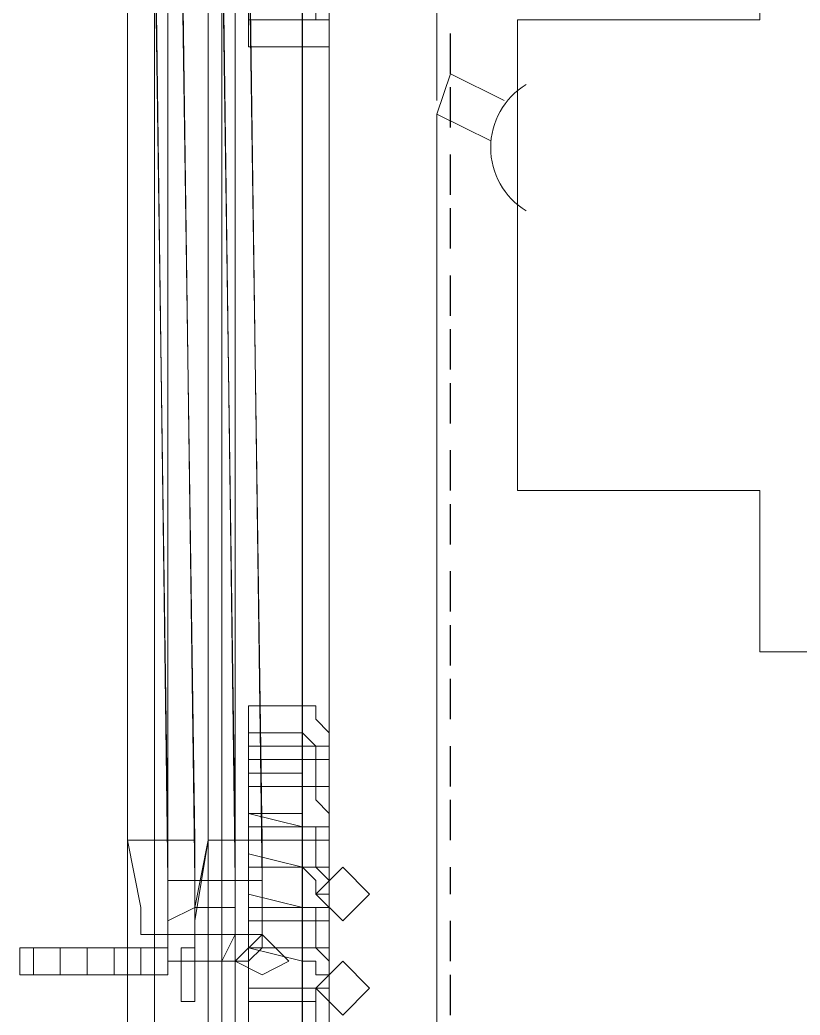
# Model space of a CAD drawing. Header units: millimetres. Extents: x 42 to 552, y 43 to 535.
# Drawn here: x 474.8596 to 474.9338, y 495.7995 to 495.8942 of the extents above; entities that cross this region are included whole.
import ezdxf

# ---------------------------------------------------------------- set-up
doc = ezdxf.new("R2010")
doc.units = ezdxf.units.MM
doc.header["$LTSCALE"] = 0.75
doc.header["$MEASUREMENT"] = 0
doc.layers.add('PDF_0', color=7, linetype='Continuous')
doc.layers.add('PDF_POSTE', color=7, linetype='Continuous')

msp = doc.modelspace()

# ---------------------------------------------------------------- linework, layer by layer
at = {"layer": 'PDF_0', "lineweight": 18}
for points in [[(474.904348, 496.246102), (474.904348, 496.217949), (474.899229, 496.217949), (474.899229, 495.886508)], [(474.886432, 496.240983), (474.886432, 495.791811)], [(474.869796, 495.779014), (474.869796, 495.777735), (474.869796, 495.775175), (474.869796, 495.773895), (474.869796, 495.763658), (474.869796, 495.752141), (474.876195, 495.750861), (474.877474, 495.75342), (474.877474, 495.759819), (474.877474, 496.228186), (474.877474, 496.234585), (474.876195, 496.237144)], [(474.869796, 495.805888), (474.869796, 496.233305), (474.871076, 496.233305)], [(474.877474, 496.228186), (474.878754, 496.228186), (474.878754, 495.759819), (474.877474, 495.759819)], [(474.871076, 495.92234), (474.871076, 495.914662), (474.871076, 495.92234), (474.871076, 495.914662), (474.871076, 495.912102), (474.869796, 495.905704), (474.869796, 495.855796), (474.869796, 495.816125), (474.871076, 495.809727), (474.871076, 495.807167), (474.876195, 495.807167), (474.876195, 495.809727), (474.877474, 495.816125), (474.877474, 495.866033), (474.877474, 495.905704), (474.876195, 495.912102), (474.876195, 495.914662)], [(474.876195, 495.808447), (474.877474, 495.816125), (474.877474, 495.866033), (474.877474, 495.905704), (474.876195, 495.912102), (474.876195, 495.914662), (474.874915, 495.914662), (474.874915, 495.92234)], [(474.876195, 495.912102), (474.873635, 495.912102), (474.872356, 495.912102), (474.872356, 495.910822), (474.872356, 495.909543), (474.873635, 495.812286), (474.873635, 495.811007), (474.873635, 495.809727), (474.873635, 495.808447), (474.876195, 495.809727)], [(474.869796, 495.816125), (474.869796, 495.855796), (474.869796, 495.905704)], [(474.872356, 495.905704), (474.873635, 495.816125), (474.873635, 495.813566), (474.873635, 495.812286), (474.873635, 495.811007), (474.873635, 495.809727), (474.873635, 495.808447), (474.873635, 495.807167), (474.873635, 495.808447), (474.873635, 495.809727), (474.873635, 495.811007), (474.873635, 495.812286), (474.873635, 495.813566), (474.873635, 495.816125), (474.869796, 495.816125), (474.871076, 495.809727), (474.871076, 495.807167)], [(474.886432, 495.895466), (474.881313, 495.895466), (474.881313, 495.891627), (474.886432, 495.891627)], [(474.881313, 495.894186), (474.886432, 495.894186)], [(474.905628, 495.886508), (474.900509, 495.889068), (474.899229, 495.885229)], [(474.904348, 495.882669), (474.899229, 495.885229), (474.899229, 495.791811)], [(474.886432, 495.822524), (474.881313, 495.822524), (474.881313, 495.818685), (474.886432, 495.817405)], [(474.881313, 495.821244), (474.886432, 495.821244)], [(474.881313, 495.813566), (474.886432, 495.813566), (474.881313, 495.814846), (474.881313, 495.809727), (474.886432, 495.809727)], [(474.871076, 495.803328), (474.865957, 495.803328), (474.860838, 495.803328), (474.859559, 495.803328), (474.859559, 495.805888), (474.860838, 495.805888), (474.865957, 495.805888), (474.871076, 495.805888)], [(474.859559, 495.805888), (474.859559, 495.803328)], [(474.860838, 495.805888), (474.860838, 495.803328)], [(474.865957, 495.805888), (474.865957, 495.803328)], [(474.886432, 495.802049), (474.881313, 495.802049), (474.881313, 495.805888), (474.886432, 495.805888), (474.881313, 495.805888)], [(474.869796, 495.803328), (474.869796, 495.779014), (474.869796, 495.777735), (474.869796, 495.775175), (474.869796, 495.777735)]]:
    msp.add_lwpolyline(points, dxfattribs=at)
at = {"layer": 'PDF_0', "lineweight": 0}
for points in [[(474.876195, 495.775175), (474.874915, 495.775175), (474.876195, 495.775175), (474.874915, 495.775175), (474.872356, 495.775175), (474.872356, 495.777735), (474.872356, 495.779014), (474.872356, 495.958171)], [(474.880034, 495.946654), (474.880034, 495.759819), (474.880034, 495.75598), (474.880034, 495.75342), (474.872356, 495.75342), (474.872356, 495.761099), (474.872356, 495.763658), (474.873635, 495.763658), (474.873635, 495.773895), (474.876195, 495.773895), (474.877474, 495.773895), (474.877474, 495.776455), (474.876195, 495.779014), (474.873635, 495.779014), (474.873635, 495.775175)], [(474.888992, 495.945374), (474.888992, 495.75342), (474.886432, 495.75342), (474.880034, 495.75342), (474.880034, 495.75598), (474.880034, 495.759819)], [(474.886432, 495.945374), (474.886432, 495.752141), (474.886432, 495.749581), (474.886432, 495.750861), (474.886432, 495.749581), (474.886432, 495.750861), (474.886432, 495.752141)], [(474.877474, 495.918501), (474.878754, 495.917221), (474.880034, 495.913382), (474.880034, 495.905704), (474.880034, 495.855796), (474.880034, 495.816125), (474.880034, 495.807167), (474.878754, 495.804608), (474.873635, 495.804608), (474.873635, 495.808447), (474.873635, 495.816125), (474.873635, 495.866033), (474.873635, 495.905704), (474.873635, 495.913382), (474.873635, 495.917221)], [(474.881313, 495.917221), (474.881313, 495.915941), (474.881313, 495.914662), (474.881313, 495.913382), (474.881313, 495.912102), (474.881313, 495.910822), (474.881313, 495.908263), (474.881313, 495.905704), (474.880034, 495.905704), (474.880034, 495.855796), (474.880034, 495.816125)], [(474.876195, 495.808447), (474.876195, 495.807167), (474.876195, 495.808447), (474.876195, 495.809727), (474.876195, 495.811007), (474.876195, 495.812286), (474.874915, 495.909543), (474.881313, 495.909543), (474.881313, 495.910822), (474.881313, 495.912102), (474.881313, 495.913382), (474.881313, 495.914662), (474.881313, 495.913382), (474.887712, 495.913382)], [(474.887712, 495.894186), (474.887712, 495.898026), (474.887712, 495.899305), (474.886432, 495.899305), (474.888992, 495.899305), (474.888992, 495.900585), (474.888992, 495.901865), (474.887712, 495.903144), (474.886432, 495.903144), (474.888992, 495.903144), (474.888992, 495.904424), (474.888992, 495.906983), (474.888992, 495.908263), (474.888992, 495.909543), (474.887712, 495.910822), (474.886432, 495.910822), (474.881313, 495.910822), (474.886432, 495.910822), (474.886432, 495.914662), (474.887712, 495.914662), (474.887712, 495.913382), (474.887712, 495.910822)], [(474.876195, 495.912102), (474.878754, 495.912102), (474.878754, 495.910822), (474.878754, 495.909543), (474.880034, 495.812286), (474.880034, 495.811007), (474.880034, 495.809727), (474.876195, 495.809727)], [(474.878754, 495.905704), (474.880034, 495.816125), (474.880034, 495.813566), (474.880034, 495.812286), (474.880034, 495.811007), (474.880034, 495.809727), (474.880034, 495.808447), (474.880034, 495.807167), (474.878754, 495.807167), (474.876195, 495.807167), (474.882593, 495.807167), (474.882593, 495.808447), (474.882593, 495.809727), (474.882593, 495.811007), (474.882593, 495.812286), (474.881313, 495.909543)], [(474.874915, 495.905704), (474.876195, 495.816125), (474.876195, 495.813566), (474.876195, 495.811007), (474.876195, 495.809727), (474.876195, 495.807167), (474.876195, 495.805888), (474.876195, 495.804608), (474.876195, 495.805888), (474.876195, 495.804608), (474.876195, 495.803328), (474.876195, 495.804608), (474.876195, 495.803328), (474.876195, 495.800769), (474.876195, 495.803328), (474.876195, 495.800769), (474.876195, 495.803328), (474.876195, 495.800769), (474.876195, 495.805888), (474.876195, 495.804608), (474.876195, 495.805888), (474.876195, 495.803328), (474.876195, 495.805888), (474.876195, 495.804608), (474.876195, 495.803328), (474.876195, 495.805888), (474.876195, 495.803328), (474.876195, 495.800769), (474.876195, 495.802049), (474.876195, 495.803328), (474.876195, 495.802049), (474.876195, 495.803328), (474.876195, 495.805888), (474.876195, 495.804608), (474.876195, 495.805888), (474.876195, 495.804608), (474.876195, 495.805888), (474.876195, 495.807167), (474.876195, 495.809727), (474.876195, 495.811007), (474.876195, 495.813566), (474.876195, 495.816125), (474.873635, 495.816125), (474.873635, 495.866033), (474.873635, 495.905704)], [(474.881313, 495.905704), (474.882593, 495.816125), (474.882593, 495.813566), (474.882593, 495.811007), (474.882593, 495.809727), (474.882593, 495.807167), (474.882593, 495.805888), (474.881313, 495.804608), (474.878754, 495.804608), (474.880034, 495.807167), (474.880034, 495.816125), (474.882593, 495.816125), (474.882593, 495.813566), (474.882593, 495.811007), (474.882593, 495.809727), (474.882593, 495.807167), (474.882593, 495.805888), (474.881313, 495.804608)], [(474.881313, 495.895466), (474.881313, 495.896746), (474.881313, 495.899305), (474.886432, 495.899305), (474.886432, 495.828922), (474.887712, 495.828922), (474.887712, 495.827643), (474.888992, 495.826363), (474.888992, 495.825083)], [(474.886432, 495.891627), (474.888992, 495.891627), (474.888992, 495.892907), (474.888992, 495.894186), (474.887712, 495.894186), (474.886432, 495.894186)], [(474.886432, 495.828922), (474.881313, 495.828922), (474.881313, 495.825083)], [(474.886432, 495.826363), (474.881313, 495.826363)], [(474.888992, 495.817405), (474.888992, 495.818685), (474.888992, 495.819964), (474.888992, 495.821244), (474.887712, 495.821244), (474.887712, 495.823803), (474.887712, 495.825083), (474.886432, 495.826363), (474.886432, 495.821244), (474.887712, 495.821244), (474.887712, 495.819964), (474.888992, 495.818685), (474.888992, 495.817405), (474.888992, 495.816125)], [(474.887712, 495.823803), (474.881313, 495.823803), (474.881313, 495.825083), (474.888992, 495.825083), (474.888992, 495.823803)], [(474.881313, 495.822524), (474.881313, 495.823803), (474.888992, 495.823803), (474.888992, 495.822524)], [(474.881313, 495.821244), (474.886432, 495.821244), (474.888992, 495.821244)], [(474.886432, 495.821244), (474.887712, 495.821244)], [(474.886432, 495.818685), (474.881313, 495.818685), (474.881313, 495.817405)], [(474.887712, 495.816125), (474.887712, 495.817405), (474.886432, 495.817405), (474.886432, 495.818685), (474.886432, 495.813566), (474.887712, 495.813566)], [(474.886432, 495.817405), (474.888992, 495.817405), (474.881313, 495.817405), (474.881313, 495.816125), (474.881313, 495.814846)], [(474.873635, 495.804608), (474.873635, 495.808447), (474.873635, 495.816125)], [(474.878754, 495.807167), (474.880034, 495.807167), (474.880034, 495.808447), (474.880034, 495.809727), (474.880034, 495.811007), (474.880034, 495.812286), (474.880034, 495.813566), (474.880034, 495.816125), (474.877474, 495.816125)], [(474.888992, 495.809727), (474.888992, 495.811007), (474.888992, 495.812286), (474.887712, 495.813566), (474.887712, 495.816125), (474.881313, 495.816125), (474.888992, 495.816125), (474.888992, 495.814846), (474.888992, 495.813566), (474.886432, 495.813566)], [(474.881313, 495.813566), (474.886432, 495.813566), (474.887712, 495.812286), (474.887712, 495.811007), (474.888992, 495.811007), (474.888992, 495.809727), (474.881313, 495.809727), (474.881313, 495.808447), (474.881313, 495.805888), (474.886432, 495.804608), (474.887712, 495.804608), (474.887712, 495.803328), (474.888992, 495.803328), (474.888992, 495.802049), (474.888992, 495.799489)], [(474.888992, 495.808447), (474.888992, 495.807167), (474.888992, 495.805888), (474.886432, 495.805888), (474.887712, 495.805888), (474.887712, 495.808447), (474.887712, 495.809727), (474.886432, 495.809727), (474.881313, 495.811007)], [(474.881313, 495.809727), (474.881313, 495.809727)], [(474.886432, 495.804608), (474.886432, 495.809727), (474.888992, 495.809727), (474.888992, 495.808447), (474.881313, 495.808447), (474.887712, 495.808447)], [(474.882593, 495.807167), (474.882593, 495.807167)], [(474.882593, 495.807167), (474.882593, 495.807167)], [(474.863398, 495.803328), (474.863398, 495.805888)], [(474.865957, 495.805888), (474.865957, 495.803328)], [(474.868516, 495.805888), (474.868516, 495.803328)], [(474.876195, 495.805888), (474.876195, 495.803328), (474.876195, 495.802049), (474.876195, 495.800769), (474.876195, 495.802049), (474.876195, 495.800769), (474.874915, 495.800769), (474.874915, 495.805888)], [(474.874915, 495.805888), (474.876195, 495.805888)], [(474.874915, 495.805888), (474.876195, 495.805888)], [(474.876195, 495.805888), (474.876195, 495.805888)], [(474.876195, 495.805888), (474.876195, 495.805888)], [(474.876195, 495.805888), (474.876195, 495.805888)], [(474.876195, 495.805888), (474.876195, 495.805888)], [(474.876195, 495.805888), (474.876195, 495.805888)], [(474.876195, 495.805888), (474.876195, 495.804608)], [(474.876195, 495.805888), (474.876195, 495.803328)], [(474.876195, 495.803328), (474.876195, 495.805888)], [(474.876195, 495.805888), (474.876195, 495.804608)], [(474.876195, 495.805888), (474.876195, 495.805888)], [(474.876195, 495.805888), (474.876195, 495.805888)], [(474.876195, 495.805888), (474.876195, 495.803328)], [(474.876195, 495.805888), (474.876195, 495.805888)], [(474.876195, 495.805888), (474.876195, 495.803328)], [(474.881313, 495.794371), (474.881313, 495.791811), (474.888992, 495.791811), (474.888992, 495.794371), (474.888992, 495.79565), (474.888992, 495.79693), (474.887712, 495.79821), (474.887712, 495.800769), (474.887712, 495.802049), (474.886432, 495.802049), (474.888992, 495.802049), (474.888992, 495.803328), (474.888992, 495.804608), (474.887712, 495.805888)], [(474.876195, 495.804608), (474.876195, 495.804608)], [(474.876195, 495.804608), (474.876195, 495.803328)], [(474.876195, 495.804608), (474.876195, 495.803328)], [(474.876195, 495.804608), (474.876195, 495.804608)], [(474.876195, 495.804608), (474.876195, 495.804608)], [(474.876195, 495.803328), (474.876195, 495.803328)], [(474.876195, 495.803328), (474.876195, 495.803328)], [(474.876195, 495.803328), (474.876195, 495.803328)], [(474.876195, 495.803328), (474.876195, 495.803328)], [(474.876195, 495.803328), (474.876195, 495.803328)], [(474.876195, 495.802049), (474.876195, 495.803328)], [(474.876195, 495.802049), (474.876195, 495.803328)], [(474.876195, 495.803328), (474.876195, 495.803328)], [(474.876195, 495.803328), (474.876195, 495.802049)], [(474.876195, 495.803328), (474.876195, 495.802049)], [(474.876195, 495.802049), (474.876195, 495.802049)], [(474.888992, 495.802049), (474.881313, 495.802049), (474.886432, 495.802049), (474.886432, 495.79693), (474.887712, 495.79693), (474.887712, 495.79565), (474.888992, 495.794371), (474.881313, 495.794371), (474.886432, 495.794371), (474.887712, 495.794371), (474.887712, 495.793091), (474.881313, 495.793091)], [(474.881313, 495.802049), (474.881313, 495.799489), (474.881313, 495.79821), (474.886432, 495.79693)], [(474.881313, 495.802049), (474.881313, 495.802049)], [(474.874915, 495.800769), (474.876195, 495.800769)], [(474.876195, 495.800769), (474.876195, 495.800769)], [(474.876195, 495.800769), (474.876195, 495.800769)], [(474.881313, 495.800769), (474.887712, 495.800769)]]:
    msp.add_lwpolyline(points, dxfattribs=at)
at = {"layer": 'PDF_0', "lineweight": 18}
for points in [[(474.969612, 495.891627), (474.972171, 495.892907), (474.972171, 495.908263), (474.963214, 495.908263), (474.955535, 495.909543), (474.929942, 495.909543), (474.929942, 495.894186), (474.906907, 495.894186), (474.906907, 495.849397), (474.929942, 495.849397), (474.929942, 495.834041), (474.955535, 495.834041), (474.963214, 495.835321), (474.972171, 495.835321), (474.972171, 495.855796), (474.968332, 495.855796), (474.968332, 495.854516), (474.965773, 495.854516), (474.965773, 495.891627)], [(474.890271, 495.808447), (474.887712, 495.811007), (474.890271, 495.813566), (474.892831, 495.811007)], [(474.877474, 495.812286), (474.873635, 495.812286)], [(474.882593, 495.803328), (474.880034, 495.804608), (474.882593, 495.807167), (474.885152, 495.804608)], [(474.873635, 495.803328), (474.871076, 495.803328), (474.871076, 495.805888), (474.873635, 495.805888)], [(474.890271, 495.799489), (474.887712, 495.802049), (474.890271, 495.804608), (474.892831, 495.802049)]]:
    msp.add_lwpolyline(points, close=True, dxfattribs=at)
at = {"layer": 'PDF_0', "lineweight": 0}
for points in [[(474.876195, 495.812286), (474.882593, 495.812286)], [(474.869796, 495.805888), (474.869796, 495.803328)], [(474.872356, 495.803328), (474.872356, 495.805888)], [(474.876195, 495.805888), (474.876195, 495.804608)], [(474.876195, 495.803328), (474.876195, 495.804608)], [(474.876195, 495.803328), (474.876195, 495.802049)]]:
    msp.add_lwpolyline(points, close=True, dxfattribs=at)
at = {"layer": 'PDF_0', "lineweight": 18}
msp.add_arc((474.911388, 495.882029), 0.00704, 121.51023, 238.48733, dxfattribs=at)
at = {"layer": 'PDF_POSTE', "lineweight": 25}
for points in [[(474.886432, 495.511559), (474.886432, 497.870031), (474.886432, 498.28849)], [(474.900509, 495.889068), (474.900509, 495.892907)], [(474.900509, 495.883949), (474.900509, 495.887788)], [(474.900509, 495.877551), (474.900509, 495.88139)], [(474.900509, 495.872432), (474.900509, 495.876271)], [(474.900509, 495.866033), (474.900509, 495.869872)], [(474.900509, 495.860915), (474.900509, 495.864754)], [(474.900509, 495.855796), (474.900509, 495.859635)], [(474.900509, 495.849397), (474.900509, 495.853236)], [(474.900509, 495.844279), (474.900509, 495.848118)], [(474.900509, 495.83788), (474.900509, 495.841719)], [(474.900509, 495.832761), (474.900509, 495.8366)], [(474.900509, 495.827643), (474.900509, 495.831482)], [(474.900509, 495.821244), (474.900509, 495.825083)], [(474.900509, 495.816125), (474.900509, 495.819964)], [(474.900509, 495.811007), (474.900509, 495.813566)], [(474.900509, 495.804608), (474.900509, 495.808447)], [(474.900509, 495.799489), (474.900509, 495.803328)]]:
    msp.add_lwpolyline(points, dxfattribs=at)

doc.saveas('drawing.dxf')
